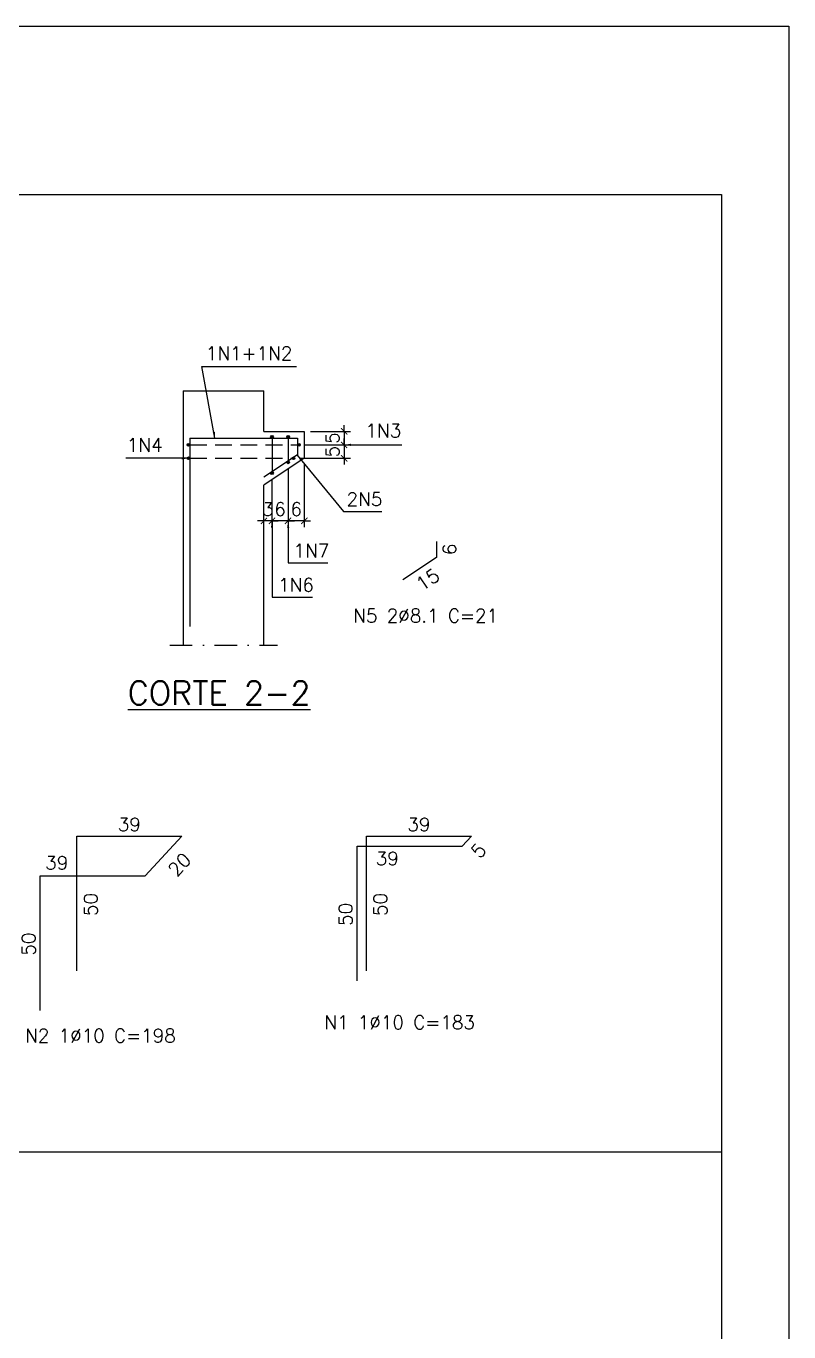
# Model space of a CAD drawing. Header units: centimetres. Extents: x 1658 to 19651, y 8294 to 11444.
# Drawn here: x 10919 to 11768, y 9989 to 11444 of the extents above; entities that cross this region are included whole.
import ezdxf

# ---------------------------------------------------------------- set-up
doc = ezdxf.new("R2010")
doc.units = ezdxf.units.CM
doc.header["$LTSCALE"] = 50
doc.header["$MEASUREMENT"] = 0
doc.header["$PDMODE"] = 67
doc.linetypes.add('DASHDOT', pattern=[1, 0.5, -0.25, 0, -0.25])
doc.linetypes.add('HIDDEN', pattern=[0.375, 0.25, -0.125])
for name, color, linetype in [('FORMATO-PRECON', 2, 'Continuous'), ('HACHURAS-PRECON', 1, 'Continuous'), ('LINHA CENTRO-PRECON', 1, 'DASHDOT'), ('LINHA-01-PRECON', 1, 'Continuous'), ('LINHA-02-PRECON', 2, 'Continuous'), ('LINHA-04-PRECON', 4, 'Continuous'), ('X1', 2, 'Continuous')]:
    doc.layers.add(name, color=color, linetype=linetype)
doc.styles.add('PRECON-ROMANS', font='romans.shx')
doc.styles.get("Standard").update_dxf_attribs({"font": 'romans.shx'})
doc.dimstyles.new('ESC50-50', dxfattribs={"dimscale": 50, "dimtxt": 0.2, "dimasz": 0.15, "dimexe": 0.15, "dimexo": 0.15, "dimgap": 0.08, "dimtad": 1, "dimdec": 1, "dimzin": 12, "dimdsep": 46, "dimtxsty": 'Standard', "dimblk": 'ARCHTICK', "dimcen": 0.09, "dimdle": 0.15, "dimclrd": 256, "dimclre": 256, "dimclrt": 2, "dimazin": 3, "dimtfac": 1, "dimtdec": 1, "dimtmove": 1, "dimatfit": 2, "dimfxl": 0.15, "dimtolj": 1, "dimtzin": 0, "dimarcsym": 0})
doc.dimstyles.new('ESC75-25', dxfattribs={"dimscale": 0, "dimtxt": 15, "dimasz": 7, "dimexe": 7, "dimexo": 7, "dimgap": 5.5, "dimtad": 1, "dimdec": 1, "dimlfac": 0.333333, "dimdsep": 46, "dimtxsty": 'Standard', "dimblk": 'ARCHTICK', "dimcen": 0.1, "dimdle": 7, "dimclrd": 256, "dimclre": 256, "dimclrt": 2, "dimadec": 0, "dimazin": 0, "dimtfac": 1, "dimtdec": 1, "dimtix": 1, "dimtmove": 2, "dimatfit": 3, "dimfxl": 1, "dimarcsym": 0})
doc.dimstyles.new('ESC75-75', dxfattribs={"dimscale": 0, "dimtxt": 15, "dimasz": 7, "dimexe": 7, "dimexo": 7, "dimgap": 5.5, "dimtad": 1, "dimdec": 1, "dimdsep": 46, "dimtxsty": 'Standard', "dimblk": 'ARCHTICK', "dimcen": 0.1, "dimdle": 7, "dimclrd": 256, "dimclre": 256, "dimclrt": 2, "dimadec": 0, "dimazin": 0, "dimtfac": 1, "dimtdec": 1, "dimtix": 1, "dimtmove": 2, "dimatfit": 3, "dimfxl": 1, "dimarcsym": 0})

# ---------------------------------------------------------------- blocks, each defined once
blk = doc.blocks.new('A$C2E607E54')
at = {"layer": 'FORMATO-PRECON'}
blk.add_lwpolyline([(0, 4200), (2970, 4200), (2970, 0), (0, 0)], close=True, dxfattribs=at)
at = {"layer": 'FORMATO-PRECON', "color": 6}
blk.add_lwpolyline([(100, 3950), (2870, 3950), (2870, 100), (100, 100)], close=True, dxfattribs=at)
blk = doc.blocks.new('*D317')
at = {"layer": 'Defpoints', "color": 0, "linetype": 'Continuous', "transparency": 16777216}
for p in [(11375.9, 10852.1, 0), (11375.9, 10852.1), (11338.4, 10827.1, 0)]:
    blk.add_point(p, dxfattribs=at)
at = {"layer": 'LINHA-01-PRECON', "color": 2, "linetype": 'Continuous', "transparency": 16777216, "insert": (11366, 10827.3), "char_height": 15, "attachment_point": 5, "rotation": 33.6901}
blk.add_mtext('15', dxfattribs=at)
blk = doc.blocks.new('_ArchTick')
at = {"color": 0, "linetype": 'ByBlock', "const_width": 0.15}
blk.add_lwpolyline([(-0.5, -0.5), (0.5, 0.5)], dxfattribs=at)
blk = doc.blocks.new('*D318')
at = {"layer": 'Defpoints', "color": 0, "linetype": 'Continuous', "transparency": 16777216}
for p in [(11375.9, 10869.9, 0), (11375.9, 10869.9), (11375.9, 10852.1)]:
    blk.add_point(p, dxfattribs=at)
at = {"layer": 'LINHA-01-PRECON', "color": 2, "linetype": 'Continuous', "transparency": 16777216, "insert": (11390.3, 10861), "char_height": 15, "attachment_point": 5, "rotation": 90}
blk.add_mtext('6', dxfattribs=at)
blk = doc.blocks.new('*D319')
at = {"layer": 'Defpoints', "color": 0, "transparency": 16777216}
for p in [(11228.5, 10992.5, 0), (11222.5, 10977.5, 0), (11272.9, 10977.5)]:
    blk.add_point(p, dxfattribs=at)
at = {"layer": 'LINHA-01-PRECON', "lineweight": -2, "transparency": 16777216}
for p, q in [((11272.9, 10992.5), (11272.9, 10999.5)), ((11235.5, 10992.5), (11279.9, 10992.5)), ((11272.9, 10992.5), (11272.9, 10977.5)), ((11229.5, 10977.5), (11279.9, 10977.5)), ((11272.9, 10977.5), (11272.9, 10970.5))]:
    blk.add_line(p, q, dxfattribs=at)
at = {"layer": 'LINHA-01-PRECON', "lineweight": -2, "transparency": 16777216, "xscale": 7, "yscale": 7, "zscale": 7}
for p, rotation in [((11272.9, 10992.5), 270), ((11272.9, 10977.5), 90)]:
    blk.add_blockref('_ArchTick', p, dxfattribs=dict(at, rotation=rotation))
at = {"layer": 'LINHA-01-PRECON', "color": 2, "transparency": 16777216, "insert": (11259.9, 10985), "char_height": 15, "attachment_point": 5, "rotation": 90}
blk.add_mtext('5', dxfattribs=at)
blk = doc.blocks.new('*D320')
at = {"layer": 'Defpoints', "color": 0, "transparency": 16777216}
for p in [(11222.5, 10977.5, 0), (11216.5, 10962.5, 0), (11272.9, 10962.5)]:
    blk.add_point(p, dxfattribs=at)
at = {"layer": 'LINHA-01-PRECON', "lineweight": -2, "transparency": 16777216}
for p, q in [((11272.9, 10977.5), (11272.9, 10984.5)), ((11229.5, 10977.5), (11279.9, 10977.5)), ((11272.9, 10977.5), (11272.9, 10962.5)), ((11223.5, 10962.5), (11279.9, 10962.5)), ((11272.9, 10962.5), (11272.9, 10955.5))]:
    blk.add_line(p, q, dxfattribs=at)
at = {"layer": 'LINHA-01-PRECON', "lineweight": -2, "transparency": 16777216, "xscale": 7, "yscale": 7, "zscale": 7}
for p, rotation in [((11272.9, 10977.5), 270), ((11272.9, 10962.5), 90)]:
    blk.add_blockref('_ArchTick', p, dxfattribs=dict(at, rotation=rotation))
at = {"layer": 'LINHA-01-PRECON', "color": 2, "transparency": 16777216, "insert": (11259.9, 10970), "char_height": 15, "attachment_point": 5, "rotation": 90}
blk.add_mtext('5', dxfattribs=at)
blk = doc.blocks.new('*D321')
at = {"layer": 'Defpoints', "color": 0, "transparency": 16777216}
for p in [(11210.5, 10958, 0), (11228.5, 10962.5, 0), (11210.5, 10892.8)]:
    blk.add_point(p, dxfattribs=at)
at = {"layer": 'LINHA-01-PRECON', "lineweight": -2, "transparency": 16777216}
for p, q in [((11228.5, 10955.5), (11228.5, 10885.8)), ((11210.5, 10951), (11210.5, 10885.8)), ((11210.5, 10892.8), (11203.5, 10892.8)), ((11228.5, 10892.8), (11210.5, 10892.8)), ((11228.5, 10892.8), (11235.5, 10892.8))]:
    blk.add_line(p, q, dxfattribs=at)
at = {"layer": 'LINHA-01-PRECON', "lineweight": -2, "transparency": 16777216, "xscale": 7, "yscale": 7, "zscale": 7}
blk.add_blockref('_ArchTick', (11210.5, 10892.8), dxfattribs=at)
at = {"layer": 'LINHA-01-PRECON', "lineweight": -2, "transparency": 16777216, "xscale": 7, "yscale": 7, "zscale": 7, "rotation": 180}
blk.add_blockref('_ArchTick', (11228.5, 10892.8), dxfattribs=at)
at = {"layer": 'LINHA-01-PRECON', "color": 2, "transparency": 16777216, "insert": (11219.5, 10905.8), "char_height": 15, "attachment_point": 5}
blk.add_mtext('6', dxfattribs=at)
blk = doc.blocks.new('*D322')
at = {"layer": 'Defpoints', "color": 0, "transparency": 16777216}
for p in [(11210.5, 10958, 0), (11192.5, 10946, 0), (11192.5, 10892.8)]:
    blk.add_point(p, dxfattribs=at)
at = {"layer": 'LINHA-01-PRECON', "lineweight": -2, "transparency": 16777216}
for p, q in [((11192.5, 10939), (11192.5, 10885.8)), ((11210.5, 10951), (11210.5, 10885.8)), ((11192.5, 10892.8), (11185.5, 10892.8)), ((11210.5, 10892.8), (11192.5, 10892.8)), ((11210.5, 10892.8), (11217.5, 10892.8))]:
    blk.add_line(p, q, dxfattribs=at)
at = {"layer": 'LINHA-01-PRECON', "lineweight": -2, "transparency": 16777216, "xscale": 7, "yscale": 7, "zscale": 7}
blk.add_blockref('_ArchTick', (11192.5, 10892.8), dxfattribs=at)
at = {"layer": 'LINHA-01-PRECON', "lineweight": -2, "transparency": 16777216, "xscale": 7, "yscale": 7, "zscale": 7, "rotation": 180}
blk.add_blockref('_ArchTick', (11210.5, 10892.8), dxfattribs=at)
at = {"layer": 'LINHA-01-PRECON', "color": 2, "transparency": 16777216, "insert": (11201.5, 10905.8), "char_height": 15, "attachment_point": 5}
blk.add_mtext('6', dxfattribs=at)
blk = doc.blocks.new('*D323')
at = {"layer": 'Defpoints', "color": 0, "transparency": 16777216}
for p in [(11192.5, 10946, 0), (11183.5, 10892.8), (11183.5, 10892.8)]:
    blk.add_point(p, dxfattribs=at)
at = {"layer": 'LINHA-01-PRECON', "lineweight": -2, "transparency": 16777216}
for p, q in [((11192.5, 10939), (11192.5, 10885.8)), ((11183.5, 10892.8), (11176.5, 10892.8)), ((11192.5, 10892.8), (11183.5, 10892.8)), ((11192.5, 10892.8), (11199.5, 10892.8))]:
    blk.add_line(p, q, dxfattribs=at)
at = {"layer": 'LINHA-01-PRECON', "lineweight": -2, "transparency": 16777216, "xscale": 7, "yscale": 7, "zscale": 7}
blk.add_blockref('_ArchTick', (11183.5, 10892.8), dxfattribs=at)
at = {"layer": 'LINHA-01-PRECON', "lineweight": -2, "transparency": 16777216, "xscale": 7, "yscale": 7, "zscale": 7, "rotation": 180}
blk.add_blockref('_ArchTick', (11192.5, 10892.8), dxfattribs=at)
at = {"layer": 'LINHA-01-PRECON', "color": 2, "transparency": 16777216, "insert": (11188, 10905.8), "char_height": 15, "attachment_point": 5}
blk.add_mtext('3', dxfattribs=at)
blk = doc.blocks.new('*D336')
at = {"layer": 'Defpoints', "color": 0, "linetype": 'Continuous', "transparency": 16777216}
for p in [(11297.7, 10541.6), (11297.7, 10391.6), (11297.7, 10391.6)]:
    blk.add_point(p, dxfattribs=at)
at = {"layer": 'LINHA-01-PRECON', "color": 2, "linetype": 'Continuous', "transparency": 16777216, "insert": (11313.2, 10465.4), "char_height": 15, "attachment_point": 5, "rotation": 90}
blk.add_mtext('50', dxfattribs=at)
blk = doc.blocks.new('*D337')
at = {"layer": 'Defpoints', "color": 0, "linetype": 'Continuous', "transparency": 16777216}
for p in [(11297.7, 10541.6), (11414.7, 10541.6), (11414.7, 10541.6)]:
    blk.add_point(p, dxfattribs=at)
at = {"layer": 'LINHA-01-PRECON', "color": 2, "linetype": 'Continuous', "transparency": 16777216, "insert": (11356.2, 10554.6), "char_height": 15, "attachment_point": 5}
blk.add_mtext('39', dxfattribs=at)
blk = doc.blocks.new('*D339')
at = {"layer": 'Defpoints', "color": 0, "linetype": 'Continuous', "transparency": 16777216}
for p in [(11287.5, 10530.6), (11287.5, 10380.6), (11287.5, 10380.6)]:
    blk.add_point(p, dxfattribs=at)
at = {"layer": 'LINHA-01-PRECON', "color": 2, "linetype": 'Continuous', "transparency": 16777216, "insert": (11274.5, 10454.4), "char_height": 15, "attachment_point": 5, "rotation": 90}
blk.add_mtext('50', dxfattribs=at)
blk = doc.blocks.new('*D340')
at = {"layer": 'Defpoints', "color": 0, "linetype": 'Continuous', "transparency": 16777216}
for p in [(11287.5, 10530.6), (11404.5, 10530.6), (11404.5, 10530.6)]:
    blk.add_point(p, dxfattribs=at)
at = {"layer": 'LINHA-01-PRECON', "color": 2, "linetype": 'Continuous', "transparency": 16777216, "insert": (11321, 10516.7), "char_height": 15, "attachment_point": 5}
blk.add_mtext('39', dxfattribs=at)
blk = doc.blocks.new('*D341')
at = {"layer": 'Defpoints', "color": 0, "linetype": 'Continuous', "transparency": 16777216}
for p in [(11414.7, 10541.6), (11404.5, 10530.6), (11404.5, 10530.6)]:
    blk.add_point(p, dxfattribs=at)
at = {"layer": 'LINHA-01-PRECON', "color": 2, "linetype": 'Continuous', "transparency": 16777216, "insert": (11422.6, 10525.4), "char_height": 15, "attachment_point": 5, "rotation": 47.2761}
blk.add_mtext('5', dxfattribs=at)
blk = doc.blocks.new('*D342')
at = {"layer": 'Defpoints', "color": 0, "linetype": 'Continuous', "transparency": 16777216}
for p in [(10975.1, 10541.6), (10975.1, 10391.6), (10975.1, 10391.6)]:
    blk.add_point(p, dxfattribs=at)
at = {"layer": 'LINHA-01-PRECON', "color": 2, "linetype": 'Continuous', "transparency": 16777216, "insert": (10990.6, 10465.4), "char_height": 15, "attachment_point": 5, "rotation": 90}
blk.add_mtext('50', dxfattribs=at)
blk = doc.blocks.new('*D343')
at = {"layer": 'Defpoints', "color": 0, "linetype": 'Continuous', "transparency": 16777216}
for p in [(10975.1, 10541.6), (11092.1, 10541.6), (11092.1, 10541.6)]:
    blk.add_point(p, dxfattribs=at)
at = {"layer": 'LINHA-01-PRECON', "color": 2, "linetype": 'Continuous', "transparency": 16777216, "insert": (11033.6, 10554.6), "char_height": 15, "attachment_point": 5}
blk.add_mtext('39', dxfattribs=at)
blk = doc.blocks.new('*D344')
at = {"layer": 'Defpoints', "color": 0, "linetype": 'Continuous', "transparency": 16777216}
for p in [(10934.4, 10497.5), (10934.4, 10347.5), (10934.4, 10347.5)]:
    blk.add_point(p, dxfattribs=at)
at = {"layer": 'LINHA-01-PRECON', "color": 2, "linetype": 'Continuous', "transparency": 16777216, "insert": (10921.4, 10421.3), "char_height": 15, "attachment_point": 5, "rotation": 90}
blk.add_mtext('50', dxfattribs=at)
blk = doc.blocks.new('*D345')
at = {"layer": 'Defpoints', "color": 0, "linetype": 'Continuous', "transparency": 16777216}
for p in [(10934.4, 10497.5), (11051.4, 10497.5), (11051.4, 10497.5)]:
    blk.add_point(p, dxfattribs=at)
at = {"layer": 'LINHA-01-PRECON', "color": 2, "linetype": 'Continuous', "transparency": 16777216, "insert": (10952.7, 10511.9), "char_height": 15, "attachment_point": 5}
blk.add_mtext('39', dxfattribs=at)
blk = doc.blocks.new('*D346')
at = {"layer": 'Defpoints', "color": 0, "linetype": 'Continuous', "transparency": 16777216}
for p in [(11092.1, 10541.6), (11051.4, 10497.5), (11051.4, 10497.5)]:
    blk.add_point(p, dxfattribs=at)
at = {"layer": 'LINHA-01-PRECON', "color": 2, "linetype": 'Continuous', "transparency": 16777216, "insert": (11089.5, 10509.9), "char_height": 15, "attachment_point": 5, "rotation": 47.2761}
blk.add_mtext('20', dxfattribs=at)

msp = doc.modelspace()

# ---------------------------------------------------------------- hatches: boundary and pattern name
at = {"layer": 'LINHA-01-PRECON', "linetype": 'Continuous'}
h = msp.add_hatch(color=256, dxfattribs=at)
h.dxf.hatch_style = 1
edge = h.paths.add_edge_path()
edge.add_arc((11192.54, 10986.47), 1.5, 0, 360)
h = msp.add_hatch(color=256, dxfattribs=at)
h.dxf.hatch_style = 1
edge = h.paths.add_edge_path()
edge.add_arc((11210.54, 10986.47), 1.5, 0, 360)
h = msp.add_hatch(color=256, dxfattribs=at)
h.dxf.hatch_style = 1
edge = h.paths.add_edge_path()
edge.add_arc((11099.54, 10977.47), 1.5, 0, 360)
h = msp.add_hatch(color=256, dxfattribs=at)
h.dxf.hatch_style = 1
edge = h.paths.add_edge_path()
edge.add_arc((11222.54, 10977.47), 1.5, 0, 360)
h = msp.add_hatch(color=256, dxfattribs=at)
h.dxf.hatch_style = 1
edge = h.paths.add_edge_path()
edge.add_arc((11099.54, 10962.47), 1.5, 0, 360)
h = msp.add_hatch(color=256, dxfattribs=at)
h.dxf.hatch_style = 1
edge = h.paths.add_edge_path()
edge.add_arc((11210.54, 10957.98), 1.5, 0, 360)
h = msp.add_hatch(color=256, dxfattribs=at)
h.dxf.hatch_style = 1
edge = h.paths.add_edge_path()
edge.add_arc((11216.52, 10962.47), 1.5, 0, 360)
h = msp.add_hatch(color=256, dxfattribs=at)
h.dxf.hatch_style = 1
edge = h.paths.add_edge_path()
edge.add_arc((11192.54, 10945.98), 1.5, 0, 360)

# ---------------------------------------------------------------- linework, layer by layer
at = {"layer": 'LINHA CENTRO-PRECON', "extrusion": (0, 1, 0)}
msp.add_line((11078.54, 10754.18, -0.05), (11198.54, 10754.18, -0.05), dxfattribs=at)
at = {"layer": 'LINHA-01-PRECON'}
msp.add_line((11693.36, 10189.44), (9615.86, 10189.44), dxfattribs=at)
at = {"layer": 'LINHA-01-PRECON', "linetype": 'Continuous'}
for centre in [(11192.54, 10986.47, -0.05), (11210.54, 10986.47, -0.05), (11099.54, 10977.47, -0.05), (11222.54, 10977.47, -0.05), (11099.54, 10962.47, -0.05), (11210.54, 10957.98, -0.05), (11216.52, 10962.47, -0.05), (11192.54, 10945.98, -0.05)]:
    msp.add_circle(centre, 1.5, dxfattribs=at)
at = {"layer": 'LINHA-02-PRECON', "extrusion": (0, 1, 0)}
for p, q in [((11093.54, 11037.47, -0.05), (11183.54, 11037.47, -0.05)), ((11093.54, 11037.47, -0.05), (11093.54, 10754.18, -0.05)), ((11183.54, 10992.47, -0.05), (11183.54, 11037.47, -0.05)), ((11183.54, 10992.47, -0.05), (11228.54, 10992.47, -0.05)), ((11228.54, 10992.47, -0.05), (11228.54, 10962.47, -0.05)), ((11228.54, 10962.47, -0.05), (11183.54, 10932.47, -0.05)), ((11183.54, 10754.18, -0.05), (11183.54, 10932.47, -0.05))]:
    msp.add_line(p, q, dxfattribs=at)
at = {"layer": 'LINHA-04-PRECON', "extrusion": (0, 1, 0)}
for p, q in [((11101.04, 10984.97, -0.05), (11221.04, 10984.97, -0.05)), ((11192.54, 10984.97, -0.05), (11192.54, 10947.48, -0.05)), ((11210.54, 10984.97, -0.05), (11210.54, 10959.48, -0.05)), ((11221.04, 10984.97, -0.05), (11221.04, 10966.48, -0.05)), ((11221.04, 10966.48, -0.05), (11183.54, 10941.48, -0.05)), ((11375.92, 10869.95, -0.05), (11375.92, 10852.06, -0.05)), ((11375.92, 10852.06, -0.05), (11338.42, 10827.06, -0.05))]:
    msp.add_line(p, q, dxfattribs=at)
at = {"layer": 'LINHA-04-PRECON'}
for p, q in [((11101.04, 10984.97, -0.05), (11101.04, 10774.97, -0.05)), ((10975.13, 10391.57), (10975.13, 10541.57)), ((10975.13, 10541.57), (11092.13, 10541.57)), ((11092.13, 10541.57), (11051.42, 10497.5)), ((11297.7, 10391.57), (11297.7, 10541.57)), ((11297.7, 10541.57), (11414.7, 10541.57)), ((11414.7, 10541.57), (11404.52, 10530.55)), ((11287.52, 10380.55), (11287.52, 10530.55)), ((11287.52, 10530.55), (11404.52, 10530.55)), ((10934.42, 10347.5), (10934.42, 10497.5)), ((10934.42, 10497.5), (11051.42, 10497.5))]:
    msp.add_line(p, q, dxfattribs=at)
at = {"layer": 'LINHA-04-PRECON', "linetype": 'HIDDEN', "ltscale": 1.5, "extrusion": (0, 1, 0)}
for p, q in [((11101.04, 10977.47, -0.05), (11221.04, 10977.47, -0.05)), ((11101.04, 10962.47, -0.05), (11215.02, 10962.47, -0.05))]:
    msp.add_line(p, q, dxfattribs=at)

# ---------------------------------------------------------------- block references
at = {"layer": 'HACHURAS-PRECON', "xscale": 0.7499999999999996, "yscale": 0.7499999999999996, "zscale": 0.7499999999999996}
msp.add_blockref('A$C2E607E54', (9540.86, 8293.94), dxfattribs=at)

# ---------------------------------------------------------------- texts
at = {"layer": 'LINHA-01-PRECON', "color": 2, "linetype": 'Continuous', "char_height": 15, "attachment_point": 5}
for s, insert in [('1N1+1N2', (11167.04, 11079.43, -0.05)), ('1N3', (11316.58, 10993.34)), ('1N4', (11050.66, 10977.26, -0.05)), ('2N5', (11295.54, 10916.93, -0.05)), ('1N7', (11236.4, 10859.59)), ('1N6', (11219.31, 10821.45))]:
    msp.add_mtext(s, dxfattribs=dict(at, insert=insert))
at = {"layer": 'LINHA-01-PRECON', "color": 4, "insert": (11133.62, 10701.04, -0.05), "char_height": 26.25, "attachment_point": 5}
msp.add_mtext('{\\LCORTE 2-2}', dxfattribs=at)
at = {"layer": 'X1', "style": 'PRECON-ROMANS'}
for s, p in [('N5 2%%C8.1 C=21', (11283.04, 10779.7)), ('N1 1%%C10 C=183', (11250.83, 10326.59)), ('N2 1%%C10 C=198', (10917.54, 10311.86))]:
    msp.add_text(s, height=15, dxfattribs=at).set_placement(p)

# ---------------------------------------------------------------- dimensions: what is measured, and where the dimension line sits
at = {"layer": 'LINHA-01-PRECON'}
for base, p1, p2, angle, picture, middle in [((11272.94, 10977.47), (11228.54, 10992.47, -0.05), (11222.54, 10977.47, -0.05), 90, '*D319', (11259.94, 10984.97)), ((11272.94, 10962.47), (11222.54, 10977.47, -0.05), (11216.52, 10962.47, -0.05), 90, '*D320', (11259.94, 10969.97)), ((11192.54, 10892.83), (11210.54, 10957.98, -0.05), (11192.54, 10945.98, -0.05), 0, '*D322', (11201.54, 10905.83)), ((11210.54, 10892.83), (11228.54, 10962.47, -0.05), (11210.54, 10957.98, -0.05), 0, '*D321', (11219.54, 10905.83)), ((11183.54, 10892.83), (11192.54, 10945.98, -0.05), (11183.54, 10892.83), 0, '*D323', (11188.04, 10905.83))]:
    dim = msp.add_linear_dim(base=base, p1=p1, p2=p2, angle=angle, dimstyle='ESC75-25', override={"dimscale": 1}, dxfattribs=at)
    dim.commit()
    dim.dimension.update_dxf_attribs({"geometry": picture, "text_midpoint": middle})
at = {"layer": 'LINHA-01-PRECON', "linetype": 'Continuous'}
for base, p1, p2, angle, picture, middle in [((11375.92, 10869.95), (11375.92, 10852.06), (11375.92, 10869.95, -0.05), 90, '*D318', (11390.3, 10861)), ((11375.92, 10852.06), (11338.42, 10827.06, -0.05), (11375.92, 10852.06, -0.05), 33.69007, '*D317', (11366.01, 10827.33)), ((10975.13, 10391.57), (10975.13, 10541.57), (10975.13, 10391.57), 270, '*D342', (10990.65, 10465.42)), ((11051.42, 10497.5), (11092.13, 10541.57), (11051.42, 10497.5), 227.27605, '*D346', (11089.5, 10509.94)), ((11297.7, 10391.57), (11297.7, 10541.57), (11297.7, 10391.57), 270, '*D336', (11313.22, 10465.42)), ((11404.52, 10530.55), (11414.7, 10541.57), (11404.52, 10530.55), 227.27605, '*D341', (11422.63, 10525.43)), ((11051.42, 10497.5), (10934.42, 10497.5), (11051.42, 10497.5), 0, '*D345', (10952.67, 10511.94)), ((11287.52, 10380.55), (11287.52, 10530.55), (11287.52, 10380.55), 270, '*D339', (11274.52, 10454.4)), ((11404.52, 10530.55), (11287.52, 10530.55), (11404.52, 10530.55), 0, '*D340', (11320.96, 10516.74)), ((10934.42, 10347.5), (10934.42, 10497.5), (10934.42, 10347.5), 270, '*D344', (10921.42, 10421.34))]:
    dim = msp.add_linear_dim(base=base, p1=p1, p2=p2, angle=angle, dimstyle='ESC75-25', override={"dimscale": 1, "dimse1": 1, "dimse2": 1, "dimsd1": 1, "dimsd2": 1}, dxfattribs=at)
    dim.commit()
    dim.dimension.update_dxf_attribs({"geometry": picture, "text_midpoint": middle, "dimtype": 161})
for p1, p2, picture, middle in [((10975.13, 10541.57), (11092.13, 10541.57), '*D343', (11033.63, 10554.57)), ((11297.7, 10541.57), (11414.7, 10541.57), '*D337', (11356.2, 10554.57))]:
    dim = msp.add_aligned_dim(p1=p1, p2=p2, distance=0, dimstyle='ESC75-25', override={"dimscale": 1, "dimse1": 1, "dimse2": 1, "dimsd1": 1, "dimsd2": 1}, dxfattribs=at)
    dim.commit()
    dim.dimension.update_dxf_attribs({"geometry": picture, "text_midpoint": middle})

# ---------------------------------------------------------------- leaders
msp.add_leader([(11128.98, 10984.97, -0.05), (11114.27, 11064.74, -0.05), (11219.99, 11064.74, -0.05)], dimstyle='ESC75-75', override={"dimscale": 1, "dimtad": 0}, dxfattribs=at)
at = {"layer": 'LINHA-01-PRECON'}
for points in [[(11272.94, 10977.47), (11337.16, 10977.47)], [(11099.54, 10962.47, -0.05), (11029.68, 10962.47, -0.05)], [(11220.47, 10966.1, -0.05), (11272.07, 10903.2, -0.05), (11314.78, 10903.2, -0.05)], [(11192.54, 10892.83), (11192.54, 10807.72), (11237.59, 10807.72)], [(11210.54, 10892.83), (11210.54, 10845.86), (11254.68, 10845.86)]]:
    msp.add_leader(points, dimstyle='ESC50-50', override={"dimgap": 0.08, "dimtad": 1}, dxfattribs=at)

doc.saveas('drawing.dxf')
